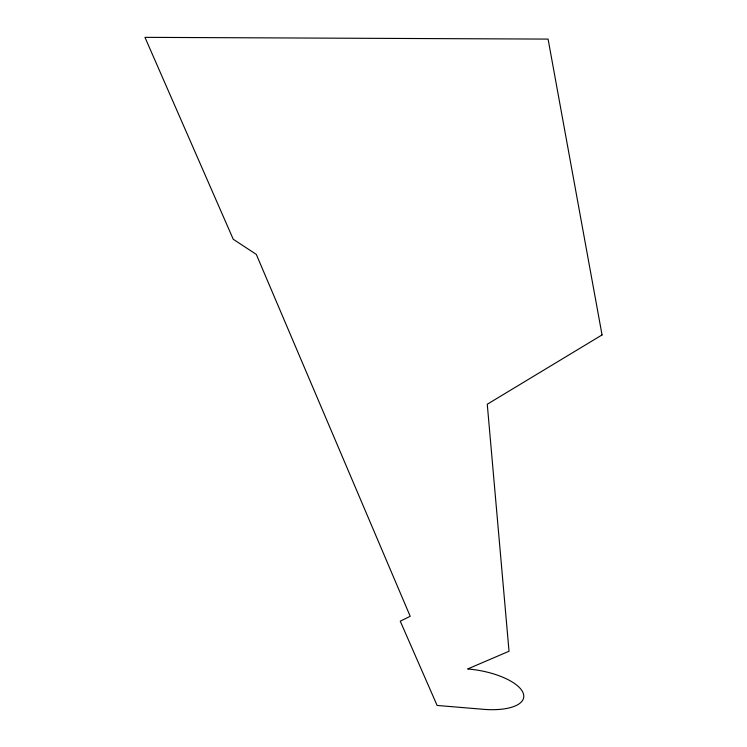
<?xml version="1.0" encoding="UTF-8"?>
<svg xmlns="http://www.w3.org/2000/svg" width="747" height="747" viewBox="0 0 747 747"><rect width="100%" height="100%" fill="white"/><g stroke="black" fill="none" stroke-linecap="round" stroke-linejoin="round"><path stroke-width="1.12" d="M602.045 334.936L487.268 404.239L509.024 651.244L467.641 668.976A48.676 19.02 9.9 0 1 523.152 693.02A48.676 19.02 9.9 0 1 483.3 709.305L437.107 705.439L400.261 621.187L410.206 616.303L256.314 254.419L233.241 239.255L144.955 37.35L548.083 39.096L602.045 334.936"/></g></svg>
